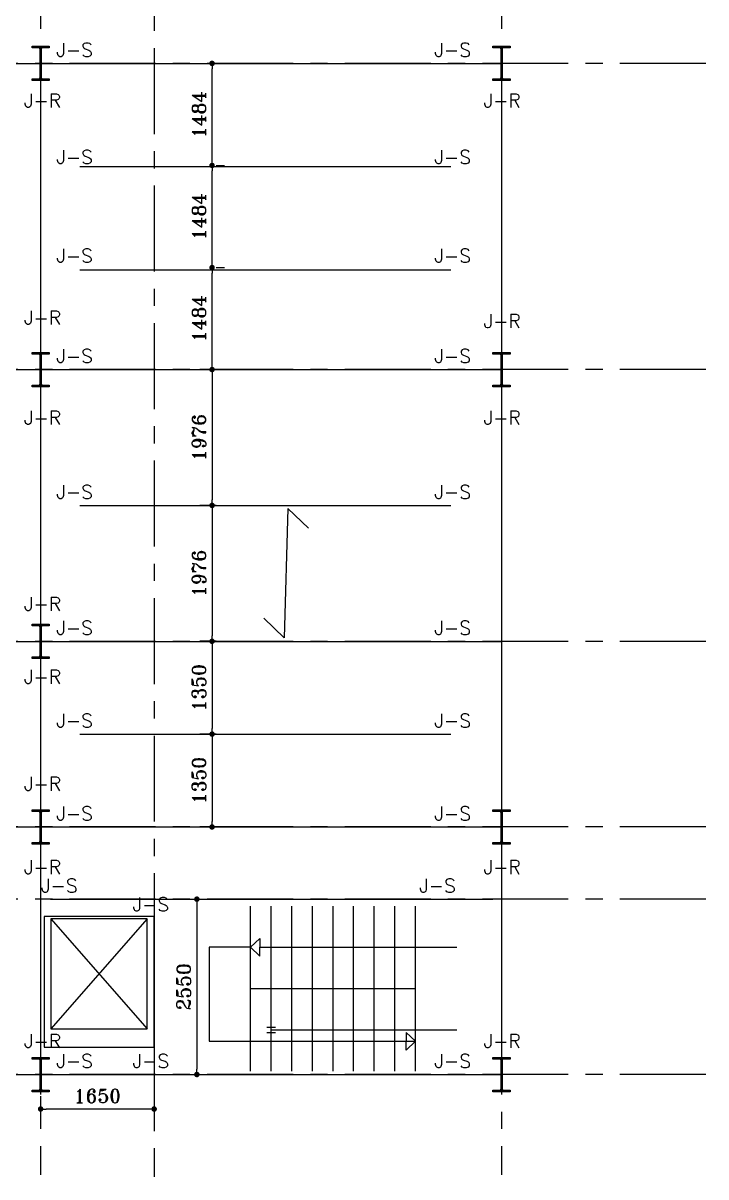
# Model space of a CAD drawing. Header units: inches. Extents: x 1387 to 2676, y -3005 to -2136.
# Drawn here: x 2579.47 to 2589.39, y -2678.39 to -2661.61 of the extents above; entities that cross this region are included whole.
import ezdxf
from ezdxf.enums import TextEntityAlignment as Align

# ---------------------------------------------------------------- set-up
doc = ezdxf.new("R2010")
doc.units = ezdxf.units.IN
doc.header["$MEASUREMENT"] = 0
doc.linetypes.add('CENTER', pattern=[2, 1.25, -0.25, 0.25, -0.25])
for name, color, linetype in [('3G', 3, 'Continuous'), ('4', 4, 'Continuous'), ('6M', 6, 'Continuous'), ('AA-IPE300', 27, 'Continuous'), ('AXE', 1, 'CENTER'), ('DIM', 8, 'Continuous'), ('MEMBER TEXT', 7, 'Continuous')]:
    doc.layers.add(name, color=color, linetype=linetype)
doc.styles.add('ROMANS', font='ROMANS')
doc.styles.add('ROMANT', font='romant')
doc.dimstyles.new('Copy of 1-100', dxfattribs={"dimtxt": 0.2, "dimasz": 0.08, "dimexe": 0.18, "dimexo": 0.0625, "dimgap": 0.09, "dimtad": 1, "dimdec": 0, "dimlfac": 1000, "dimdsep": 46, "dimtxsty": 'ROMANT', "dimblk": 'DOT', "dimcen": 0.09, "dimclrd": 1, "dimclre": 1, "dimclrt": 3, "dimadec": 0, "dimazin": 0, "dimtfac": 1, "dimtdec": 0, "dimtix": 1, "dimtofl": 0, "dimtmove": 2, "dimatfit": 3, "dimldrblk": 'DOT', "dimfxl": 1, "dimtolj": 1, "dimarcsym": 0})

# ---------------------------------------------------------------- blocks, each defined once
blk = doc.blocks.new('DOT')
at = {"layer": 'DIM', "color": 0, "linetype": 'ByBlock'}
blk.add_line((-0.5, 0), (-1, 0), dxfattribs=at)
at = {"layer": 'DIM', "color": 0, "linetype": 'ByBlock', "const_width": 0.5}
blk.add_lwpolyline([(-0.25, 0, 1), (0.25, 0, 1)], format="xyb", close=True, dxfattribs=at)
blk = doc.blocks.new('*D397')
at = {"color": 1, "lineweight": -2, "transparency": 16777216}
for p, q in [((2581.308, -2674.349), (2582.172, -2674.349)), ((2581.992, -2674.429), (2581.992, -2676.819)), ((2581.308, -2676.899), (2582.172, -2676.899))]:
    blk.add_line(p, q, dxfattribs=at)
at = {"layer": 'Defpoints', "color": 0, "transparency": 16777216}
for p in [(2581.245, -2674.349), (2581.245, -2676.899), (2581.992, -2676.899)]:
    blk.add_point(p, dxfattribs=at)
at = {"color": 1, "lineweight": -2, "transparency": 16777216, "xscale": 0.08, "yscale": 0.08, "zscale": 0.08}
for p, rotation in [((2581.992, -2674.349), 90), ((2581.992, -2676.899), 270)]:
    blk.add_blockref('DOT', p, dxfattribs=dict(at, rotation=rotation))
at = {"color": 3, "transparency": 16777216, "insert": (2581.802, -2675.624), "char_height": 0.2, "attachment_point": 5, "rotation": 90, "style": 'ROMANT'}
blk.add_mtext('\\A1;2550', dxfattribs=at)
blk = doc.blocks.new('_Dot')
at = {"layer": 'DIM', "color": 0, "lineweight": -2}
blk.add_line((-0.5, 0), (-1, 0), dxfattribs=at)
at = {"layer": 'DIM', "color": 0, "const_width": 0.5}
blk.add_lwpolyline([(-0.25, 0, 1), (0.25, 0, 1)], format="xyb", close=True, dxfattribs=at)
blk = doc.blocks.new('*D398')
at = {"color": 1, "lineweight": -2, "transparency": 16777216}
for p, q in [((2581.371, -2677.127), (2581.371, -2677.581)), ((2579.721, -2677.212), (2579.721, -2677.581)), ((2581.291, -2677.401), (2579.801, -2677.401))]:
    blk.add_line(p, q, dxfattribs=at)
at = {"layer": 'Defpoints', "color": 0, "transparency": 16777216}
for p in [(2581.371, -2677.064), (2579.721, -2677.149), (2579.721, -2677.401)]:
    blk.add_point(p, dxfattribs=at)
at = {"color": 1, "lineweight": -2, "transparency": 16777216, "xscale": 0.08, "yscale": 0.08, "zscale": 0.08, "rotation": 180}
blk.add_blockref('DOT', (2579.721, -2677.401), dxfattribs=at)
at = {"color": 1, "lineweight": -2, "transparency": 16777216, "xscale": 0.08, "yscale": 0.08, "zscale": 0.08}
blk.add_blockref('DOT', (2581.371, -2677.401), dxfattribs=at)
at = {"color": 3, "transparency": 16777216, "insert": (2580.546, -2677.211), "char_height": 0.2, "attachment_point": 5, "style": 'ROMANT'}
blk.add_mtext('\\A1;1650', dxfattribs=at)
blk = doc.blocks.new('*D511')
at = {"color": 1, "lineweight": -2, "transparency": 16777216}
for p, q in [((2582.275, -2662.195), (2582.393, -2662.195)), ((2582.213, -2663.599), (2582.213, -2662.275)), ((2582.275, -2663.679), (2582.393, -2663.679))]:
    blk.add_line(p, q, dxfattribs=at)
at = {"layer": 'Defpoints', "color": 0, "transparency": 16777216}
for p in [(2582.213, -2662.195), (2582.213, -2662.195), (2582.213, -2663.679)]:
    blk.add_point(p, dxfattribs=at)
at = {"color": 1, "lineweight": -2, "transparency": 16777216, "xscale": 0.08, "yscale": 0.08, "zscale": 0.08}
for p, rotation in [((2582.213, -2662.195), 90), ((2582.213, -2663.679), 270)]:
    blk.add_blockref('DOT', p, dxfattribs=dict(at, rotation=rotation))
at = {"color": 3, "transparency": 16777216, "insert": (2582.023, -2662.937), "char_height": 0.2, "attachment_point": 5, "rotation": 90, "style": 'ROMANT'}
blk.add_mtext('\\A1;1484', dxfattribs=at)
blk = doc.blocks.new('*D512')
at = {"color": 1, "lineweight": -2, "transparency": 16777216}
for p, q in [((2582.275, -2663.679), (2582.393, -2663.679)), ((2582.213, -2665.083), (2582.213, -2663.759)), ((2582.275, -2665.163), (2582.393, -2665.163))]:
    blk.add_line(p, q, dxfattribs=at)
at = {"layer": 'Defpoints', "color": 0, "transparency": 16777216}
for p in [(2582.213, -2663.679), (2582.213, -2663.679), (2582.213, -2665.163)]:
    blk.add_point(p, dxfattribs=at)
at = {"color": 1, "lineweight": -2, "transparency": 16777216, "xscale": 0.08, "yscale": 0.08, "zscale": 0.08}
for p, rotation in [((2582.213, -2663.679), 90), ((2582.213, -2665.163), 270)]:
    blk.add_blockref('DOT', p, dxfattribs=dict(at, rotation=rotation))
at = {"color": 3, "transparency": 16777216, "insert": (2582.023, -2664.421), "char_height": 0.2, "attachment_point": 5, "rotation": 90, "style": 'ROMANT'}
blk.add_mtext('\\A1;1484', dxfattribs=at)
blk = doc.blocks.new('*D513')
at = {"color": 1, "lineweight": -2, "transparency": 16777216}
for p, q in [((2582.275, -2665.163), (2582.393, -2665.163)), ((2582.213, -2666.567), (2582.213, -2665.243)), ((2582.275, -2666.647), (2582.393, -2666.647))]:
    blk.add_line(p, q, dxfattribs=at)
at = {"layer": 'Defpoints', "color": 0, "transparency": 16777216}
for p in [(2582.213, -2665.163), (2582.213, -2665.163), (2582.213, -2666.647)]:
    blk.add_point(p, dxfattribs=at)
at = {"color": 1, "lineweight": -2, "transparency": 16777216, "xscale": 0.08, "yscale": 0.08, "zscale": 0.08}
for p, rotation in [((2582.213, -2665.163), 90), ((2582.213, -2666.647), 270)]:
    blk.add_blockref('DOT', p, dxfattribs=dict(at, rotation=rotation))
at = {"color": 3, "transparency": 16777216, "insert": (2582.023, -2665.905), "char_height": 0.2, "attachment_point": 5, "rotation": 90, "style": 'ROMANT'}
blk.add_mtext('\\A1;1484', dxfattribs=at)
blk = doc.blocks.new('*D517')
at = {"color": 1, "lineweight": -2, "transparency": 16777216}
for p, q in [((2582.272, -2666.647), (2582.033, -2666.647)), ((2582.213, -2666.727), (2582.213, -2668.543)), ((2582.272, -2668.623), (2582.033, -2668.623))]:
    blk.add_line(p, q, dxfattribs=at)
at = {"layer": 'Defpoints', "color": 0, "transparency": 16777216}
for p in [(2582.334, -2666.647), (2582.213, -2668.623), (2582.334, -2668.623)]:
    blk.add_point(p, dxfattribs=at)
at = {"color": 1, "lineweight": -2, "transparency": 16777216, "xscale": 0.08, "yscale": 0.08, "zscale": 0.08}
for p, rotation in [((2582.213, -2666.647), 90), ((2582.213, -2668.623), 270)]:
    blk.add_blockref('DOT', p, dxfattribs=dict(at, rotation=rotation))
at = {"color": 3, "transparency": 16777216, "insert": (2582.023, -2667.635), "char_height": 0.2, "attachment_point": 5, "rotation": 90, "style": 'ROMANT'}
blk.add_mtext('\\A1;1976', dxfattribs=at)
blk = doc.blocks.new('*D514')
at = {"color": 1, "lineweight": -2, "transparency": 16777216}
for p, q in [((2582.272, -2668.623), (2582.033, -2668.623)), ((2582.213, -2668.703), (2582.213, -2670.519)), ((2582.272, -2670.599), (2582.033, -2670.599))]:
    blk.add_line(p, q, dxfattribs=at)
at = {"layer": 'Defpoints', "color": 0, "transparency": 16777216}
for p in [(2582.334, -2668.623), (2582.213, -2670.599), (2582.334, -2670.599)]:
    blk.add_point(p, dxfattribs=at)
at = {"color": 1, "lineweight": -2, "transparency": 16777216, "xscale": 0.08, "yscale": 0.08, "zscale": 0.08}
for p, rotation in [((2582.213, -2668.623), 90), ((2582.213, -2670.599), 270)]:
    blk.add_blockref('DOT', p, dxfattribs=dict(at, rotation=rotation))
at = {"color": 3, "transparency": 16777216, "insert": (2582.023, -2669.611), "char_height": 0.2, "attachment_point": 5, "rotation": 90, "style": 'ROMANT'}
blk.add_mtext('\\A1;1976', dxfattribs=at)
blk = doc.blocks.new('*D515')
at = {"color": 1, "lineweight": -2, "transparency": 16777216}
for p, q in [((2582.272, -2670.599), (2582.033, -2670.599)), ((2582.213, -2670.679), (2582.213, -2671.869)), ((2582.272, -2671.949), (2582.033, -2671.949))]:
    blk.add_line(p, q, dxfattribs=at)
at = {"layer": 'Defpoints', "color": 0, "transparency": 16777216}
for p in [(2582.334, -2670.599), (2582.213, -2671.949), (2582.334, -2671.949)]:
    blk.add_point(p, dxfattribs=at)
at = {"color": 1, "lineweight": -2, "transparency": 16777216, "xscale": 0.08, "yscale": 0.08, "zscale": 0.08}
for p, rotation in [((2582.213, -2670.599), 90), ((2582.213, -2671.949), 270)]:
    blk.add_blockref('DOT', p, dxfattribs=dict(at, rotation=rotation))
at = {"color": 3, "transparency": 16777216, "insert": (2582.023, -2671.274), "char_height": 0.2, "attachment_point": 5, "rotation": 90, "style": 'ROMANT'}
blk.add_mtext('\\A1;1350', dxfattribs=at)
blk = doc.blocks.new('*D516')
at = {"color": 1, "lineweight": -2, "transparency": 16777216}
for p, q in [((2582.272, -2671.949), (2582.033, -2671.949)), ((2582.213, -2672.029), (2582.213, -2673.219)), ((2582.272, -2673.299), (2582.033, -2673.299))]:
    blk.add_line(p, q, dxfattribs=at)
at = {"layer": 'Defpoints', "color": 0, "transparency": 16777216}
for p in [(2582.334, -2671.949), (2582.213, -2673.299), (2582.334, -2673.299)]:
    blk.add_point(p, dxfattribs=at)
at = {"color": 1, "lineweight": -2, "transparency": 16777216, "xscale": 0.08, "yscale": 0.08, "zscale": 0.08}
for p, rotation in [((2582.213, -2671.949), 90), ((2582.213, -2673.299), 270)]:
    blk.add_blockref('DOT', p, dxfattribs=dict(at, rotation=rotation))
at = {"color": 3, "transparency": 16777216, "insert": (2582.023, -2672.624), "char_height": 0.2, "attachment_point": 5, "rotation": 90, "style": 'ROMANT'}
blk.add_mtext('\\A1;1350', dxfattribs=at)

msp = doc.modelspace()

# ---------------------------------------------------------------- hatches: boundary and pattern name
for points in [[(2579.713588, -2661.969719), (2579.702112, -2661.969719, 0.414414444), (2579.713588, -2661.981203)], [(2579.728588, -2661.969719), (2579.740064, -2661.969719, -0.414414444), (2579.728588, -2661.981203)], [(2586.413588, -2661.969719), (2586.402112, -2661.969719, 0.414414444), (2586.413588, -2661.981203)], [(2586.428588, -2661.969719), (2586.440064, -2661.969719, -0.414414444), (2586.428588, -2661.981203)], [(2579.713588, -2662.419758), (2579.702112, -2662.419758, -0.414414444), (2579.713588, -2662.408274)], [(2579.728588, -2662.419758), (2579.740064, -2662.419758, 0.414414444), (2579.728588, -2662.408274)], [(2586.413588, -2662.419758), (2586.402112, -2662.419758, -0.414414444), (2586.413588, -2662.408274)], [(2586.428588, -2662.419758), (2586.440064, -2662.419758, 0.414414444), (2586.428588, -2662.408274)], [(2579.713588, -2666.422077), (2579.702112, -2666.422077, 0.414414444), (2579.713588, -2666.433561)], [(2579.728588, -2666.422077), (2579.740064, -2666.422077, -0.414414444), (2579.728588, -2666.433561)], [(2586.413588, -2666.422077), (2586.402112, -2666.422077, 0.414414444), (2586.413588, -2666.433561)], [(2586.428588, -2666.422077), (2586.440064, -2666.422077, -0.414414444), (2586.428588, -2666.433561)], [(2579.713588, -2666.872117), (2579.702112, -2666.872117, -0.414414444), (2579.713588, -2666.860632)], [(2579.728588, -2666.872117), (2579.740064, -2666.872117, 0.414414444), (2579.728588, -2666.860632)], [(2586.413588, -2666.872117), (2586.402112, -2666.872117, -0.414414444), (2586.413588, -2666.860632)], [(2586.428588, -2666.872117), (2586.440064, -2666.872117, 0.414414444), (2586.428588, -2666.860632)], [(2579.713588, -2670.374436), (2579.702112, -2670.374436, 0.414414444), (2579.713588, -2670.38592)], [(2579.728588, -2670.374436), (2579.740064, -2670.374436, -0.414414444), (2579.728588, -2670.38592)], [(2579.713588, -2670.824475), (2579.702112, -2670.824475, -0.414414444), (2579.713588, -2670.812991)], [(2579.728588, -2670.824475), (2579.740064, -2670.824475, 0.414414444), (2579.728588, -2670.812991)], [(2579.713588, -2673.074436), (2579.702112, -2673.074436, 0.414414444), (2579.713588, -2673.08592)], [(2579.728588, -2673.074436), (2579.740064, -2673.074436, -0.414414444), (2579.728588, -2673.08592)], [(2586.413588, -2673.074436), (2586.402112, -2673.074436, 0.414414444), (2586.413588, -2673.08592)], [(2586.428588, -2673.074436), (2586.440064, -2673.074436, -0.414414444), (2586.428588, -2673.08592)], [(2579.713588, -2673.524475), (2579.702112, -2673.524475, -0.414414444), (2579.713588, -2673.512991)], [(2579.728588, -2673.524475), (2579.740064, -2673.524475, 0.414414444), (2579.728588, -2673.512991)], [(2586.413588, -2673.524475), (2586.402112, -2673.524475, -0.414414444), (2586.413588, -2673.512991)], [(2586.428588, -2673.524475), (2586.440064, -2673.524475, 0.414414444), (2586.428588, -2673.512991)], [(2579.713588, -2676.674436), (2579.702112, -2676.674436, 0.414414444), (2579.713588, -2676.68592)], [(2579.728588, -2676.674436), (2579.740064, -2676.674436, -0.414414444), (2579.728588, -2676.68592)], [(2586.413588, -2676.674436), (2586.402112, -2676.674436, 0.414414444), (2586.413588, -2676.68592)], [(2586.428588, -2676.674436), (2586.440064, -2676.674436, -0.414414444), (2586.428588, -2676.68592)], [(2579.713588, -2677.124475), (2579.702112, -2677.124475, -0.414414444), (2579.713588, -2677.112991)], [(2579.728588, -2677.124475), (2579.740064, -2677.124475, 0.414414444), (2579.728588, -2677.112991)], [(2586.413588, -2677.124475), (2586.402112, -2677.124475, -0.414414444), (2586.413588, -2677.112991)], [(2586.428588, -2677.124475), (2586.440064, -2677.124475, 0.414414444), (2586.428588, -2677.112991)]]:
    msp.add_hatch(color=1).paths.add_polyline_path(points)

# ---------------------------------------------------------------- linework, layer by layer
at = {"color": 1, "linetype": 'Continuous'}
for p, q in [((2583.315463, -2668.668542, -0.005), (2583.26203, -2670.546503, -0.005)), ((2583.315463, -2668.668542, -0.005), (2583.613412, -2668.952299, -0.005)), ((2582.96408, -2670.262746, -0.005), (2583.26203, -2670.546503, -0.005))]:
    msp.add_line(p, q, dxfattribs=at)
at = {"color": 2}
for p, q in [((2581.371088, -2674.599436), (2579.771088, -2674.599436)), ((2579.771088, -2674.599436), (2579.771088, -2676.499436)), ((2581.371088, -2676.499436), (2581.371088, -2674.599436)), ((2579.771088, -2676.499436), (2581.371088, -2676.499436))]:
    msp.add_line(p, q, dxfattribs=at)
for p, q in [((2582.771088, -2676.849436), (2582.771088, -2674.449436)), ((2583.071088, -2676.849436), (2583.071088, -2674.449436)), ((2583.371088, -2676.849436), (2583.371088, -2674.449436)), ((2583.671088, -2676.849436), (2583.671088, -2674.449436)), ((2583.971088, -2676.849436), (2583.971088, -2674.449436)), ((2584.271088, -2676.849436), (2584.271088, -2674.449436)), ((2584.571088, -2676.849436), (2584.571088, -2674.449436)), ((2584.871088, -2676.849436), (2584.871088, -2674.449436)), ((2585.171088, -2676.849436), (2585.171088, -2674.449436)), ((2582.771088, -2675.649436), (2585.171088, -2675.649436))]:
    msp.add_line(p, q)
at = {"color": 1}
for p, q in [((2582.171088, -2675.049436), (2582.171088, -2676.415175)), ((2582.771088, -2675.049436), (2582.171088, -2675.049436)), ((2582.906681, -2675.049436), (2585.771088, -2675.049436)), ((2583.007958, -2676.208343), (2583.134218, -2676.208343)), ((2583.007958, -2676.290528), (2583.134218, -2676.290528)), ((2583.071088, -2676.249436), (2585.771088, -2676.249436)), ((2582.171088, -2676.415175), (2585.171088, -2676.415175))]:
    msp.add_line(p, q, dxfattribs=at)
for points in [[(2582.771088, -2675.049436), (2582.906681, -2674.9212), (2582.906681, -2675.049436)], [(2582.771088, -2675.049436), (2582.906681, -2675.177671), (2582.906681, -2675.049436)], [(2585.171088, -2676.415175), (2585.035494, -2676.28694), (2585.035494, -2676.415175)], [(2585.171088, -2676.415175), (2585.035494, -2676.54341), (2585.035494, -2676.415175)]]:
    msp.add_lwpolyline(points, dxfattribs=at)
at = {"layer": '3G'}
for points in [[(2579.596088, -2662.444719), (2579.596088, -2662.419719), (2579.713588, -2662.419719), (2579.713588, -2661.969719), (2579.596088, -2661.969719), (2579.596088, -2661.944719), (2579.846088, -2661.944719), (2579.846088, -2661.969719), (2579.728588, -2661.969719), (2579.728588, -2662.419719), (2579.846088, -2662.419719), (2579.846088, -2662.444719)], [(2586.296088, -2662.444719), (2586.296088, -2662.419719), (2586.413588, -2662.419719), (2586.413588, -2661.969719), (2586.296088, -2661.969719), (2586.296088, -2661.944719), (2586.546088, -2661.944719), (2586.546088, -2661.969719), (2586.428588, -2661.969719), (2586.428588, -2662.419719), (2586.546088, -2662.419719), (2586.546088, -2662.444719)], [(2579.596088, -2666.897077), (2579.596088, -2666.872077), (2579.713588, -2666.872077), (2579.713588, -2666.422077), (2579.596088, -2666.422077), (2579.596088, -2666.397077), (2579.846088, -2666.397077), (2579.846088, -2666.422077), (2579.728588, -2666.422077), (2579.728588, -2666.872077), (2579.846088, -2666.872077), (2579.846088, -2666.897077)], [(2586.296088, -2666.897077), (2586.296088, -2666.872077), (2586.413588, -2666.872077), (2586.413588, -2666.422077), (2586.296088, -2666.422077), (2586.296088, -2666.397077), (2586.546088, -2666.397077), (2586.546088, -2666.422077), (2586.428588, -2666.422077), (2586.428588, -2666.872077), (2586.546088, -2666.872077), (2586.546088, -2666.897077)], [(2579.596088, -2670.849436), (2579.596088, -2670.824436), (2579.713588, -2670.824436), (2579.713588, -2670.374436), (2579.596088, -2670.374436), (2579.596088, -2670.349436), (2579.846088, -2670.349436), (2579.846088, -2670.374436), (2579.728588, -2670.374436), (2579.728588, -2670.824436), (2579.846088, -2670.824436), (2579.846088, -2670.849436)], [(2579.596088, -2673.549436), (2579.596088, -2673.524436), (2579.713588, -2673.524436), (2579.713588, -2673.074436), (2579.596088, -2673.074436), (2579.596088, -2673.049436), (2579.846088, -2673.049436), (2579.846088, -2673.074436), (2579.728588, -2673.074436), (2579.728588, -2673.524436), (2579.846088, -2673.524436), (2579.846088, -2673.549436)], [(2586.296088, -2673.549436), (2586.296088, -2673.524436), (2586.413588, -2673.524436), (2586.413588, -2673.074436), (2586.296088, -2673.074436), (2586.296088, -2673.049436), (2586.546088, -2673.049436), (2586.546088, -2673.074436), (2586.428588, -2673.074436), (2586.428588, -2673.524436), (2586.546088, -2673.524436), (2586.546088, -2673.549436)], [(2579.596088, -2677.149436), (2579.596088, -2677.124436), (2579.713588, -2677.124436), (2579.713588, -2676.674436), (2579.596088, -2676.674436), (2579.596088, -2676.649436), (2579.846088, -2676.649436), (2579.846088, -2676.674436), (2579.728588, -2676.674436), (2579.728588, -2677.124436), (2579.846088, -2677.124436), (2579.846088, -2677.149436)], [(2586.296088, -2677.149436), (2586.296088, -2677.124436), (2586.413588, -2677.124436), (2586.413588, -2676.674436), (2586.296088, -2676.674436), (2586.296088, -2676.649436), (2586.546088, -2676.649436), (2586.546088, -2676.674436), (2586.428588, -2676.674436), (2586.428588, -2677.124436), (2586.546088, -2677.124436), (2586.546088, -2677.149436)]]:
    msp.add_lwpolyline(points, close=True, dxfattribs=at)
for centre, start, end in [((2579.713588, -2661.969727), 180.1579269, 270.1579269), ((2579.728588, -2661.969727), 269.8420731, 359.8420731), ((2579.728588, -2661.969727), 269.8420731, 359.8420731), ((2586.413588, -2661.969727), 180.1579269, 270.1579269), ((2586.428588, -2661.969727), 269.8420731, 359.8420731), ((2586.428588, -2661.969727), 269.8420731, 359.8420731), ((2579.713588, -2662.41975), 89.8420731, 179.8420731), ((2579.713588, -2662.41975), 89.8420731, 179.8420731), ((2579.728588, -2662.41975), 0.1579269, 90.1579269), ((2579.728588, -2662.41975), 0.1579269, 90.1579269), ((2579.728588, -2662.41975), 0.1579269, 90.1579269), ((2586.413588, -2662.41975), 89.8420731, 179.8420731), ((2586.413588, -2662.41975), 89.8420731, 179.8420731), ((2586.428588, -2662.41975), 0.1579269, 90.1579269), ((2586.428588, -2662.41975), 0.1579269, 90.1579269), ((2586.428588, -2662.41975), 0.1579269, 90.1579269), ((2579.713588, -2666.422085), 180.1579269, 270.1579269), ((2579.728588, -2666.422085), 269.8420731, 359.8420731), ((2579.728588, -2666.422085), 269.8420731, 359.8420731), ((2586.413588, -2666.422085), 180.1579269, 270.1579269), ((2586.428588, -2666.422085), 269.8420731, 359.8420731), ((2586.428588, -2666.422085), 269.8420731, 359.8420731), ((2579.713588, -2666.872109), 89.8420731, 179.8420731), ((2579.713588, -2666.872109), 89.8420731, 179.8420731), ((2579.728588, -2666.872109), 0.1579269, 90.1579269), ((2579.728588, -2666.872109), 0.1579269, 90.1579269), ((2579.728588, -2666.872109), 0.1579269, 90.1579269), ((2586.413588, -2666.872109), 89.8420731, 179.8420731), ((2586.413588, -2666.872109), 89.8420731, 179.8420731), ((2586.428588, -2666.872109), 0.1579269, 90.1579269), ((2586.428588, -2666.872109), 0.1579269, 90.1579269), ((2586.428588, -2666.872109), 0.1579269, 90.1579269), ((2579.713588, -2670.374443), 180.1579269, 270.1579269), ((2579.728588, -2670.374443), 269.8420731, 359.8420731), ((2579.728588, -2670.374443), 269.8420731, 359.8420731), ((2579.713588, -2670.824467), 89.8420731, 179.8420731), ((2579.713588, -2670.824467), 89.8420731, 179.8420731), ((2579.728588, -2670.824467), 0.1579269, 90.1579269), ((2579.728588, -2670.824467), 0.1579269, 90.1579269), ((2579.728588, -2670.824467), 0.1579269, 90.1579269), ((2579.713588, -2673.074443), 180.1579269, 270.1579269), ((2579.728588, -2673.074443), 269.8420731, 359.8420731), ((2579.728588, -2673.074443), 269.8420731, 359.8420731), ((2586.413588, -2673.074443), 180.1579269, 270.1579269), ((2586.428588, -2673.074443), 269.8420731, 359.8420731), ((2586.428588, -2673.074443), 269.8420731, 359.8420731), ((2579.713588, -2673.524467), 89.8420731, 179.8420731), ((2579.713588, -2673.524467), 89.8420731, 179.8420731), ((2579.728588, -2673.524467), 0.1579269, 90.1579269), ((2579.728588, -2673.524467), 0.1579269, 90.1579269), ((2579.728588, -2673.524467), 0.1579269, 90.1579269), ((2586.413588, -2673.524467), 89.8420731, 179.8420731), ((2586.413588, -2673.524467), 89.8420731, 179.8420731), ((2586.428588, -2673.524467), 0.1579269, 90.1579269), ((2586.428588, -2673.524467), 0.1579269, 90.1579269), ((2586.428588, -2673.524467), 0.1579269, 90.1579269), ((2579.713588, -2676.674443), 180.1579269, 270.1579269), ((2579.728588, -2676.674443), 269.8420731, 359.8420731), ((2579.728588, -2676.674443), 269.8420731, 359.8420731), ((2586.413588, -2676.674443), 180.1579269, 270.1579269), ((2586.428588, -2676.674443), 269.8420731, 359.8420731), ((2586.428588, -2676.674443), 269.8420731, 359.8420731), ((2579.713588, -2677.124467), 89.8420731, 179.8420731), ((2579.713588, -2677.124467), 89.8420731, 179.8420731), ((2579.728588, -2677.124467), 0.1579269, 90.1579269), ((2579.728588, -2677.124467), 0.1579269, 90.1579269), ((2579.728588, -2677.124467), 0.1579269, 90.1579269), ((2586.413588, -2677.124467), 89.8420731, 179.8420731), ((2586.413588, -2677.124467), 89.8420731, 179.8420731), ((2586.428588, -2677.124467), 0.1579269, 90.1579269), ((2586.428588, -2677.124467), 0.1579269, 90.1579269), ((2586.428588, -2677.124467), 0.1579269, 90.1579269)]:
    msp.add_arc(centre, 0.011476, start, end, dxfattribs=at)
at = {"layer": '4'}
for p, q in [((2581.271088, -2674.63658), (2579.871088, -2676.23658)), ((2579.871088, -2674.63658), (2581.271088, -2676.23658))]:
    msp.add_line(p, q, dxfattribs=at)
msp.add_lwpolyline([(2579.871088, -2674.63658), (2579.871088, -2676.23658), (2581.271088, -2676.23658), (2581.271088, -2674.63658), (2579.871088, -2674.63658)], dxfattribs=at)
at = {"layer": '6M'}
for p, q in [((2579.721088, -2662.444719), (2579.721088, -2676.649436)), ((2586.421088, -2662.444719), (2586.421088, -2676.649436))]:
    msp.add_line(p, q, dxfattribs=at)
at = {"layer": 'AA-IPE300', "color": 3}
for p, q in [((2561.255086, -2662.194719), (2586.421088, -2662.194719)), ((2580.290236, -2663.694719), (2585.686029, -2663.694719)), ((2580.290236, -2665.194719), (2585.686029, -2665.194719)), ((2574.621088, -2666.647077), (2586.421088, -2666.647077)), ((2580.290236, -2668.623256), (2585.686029, -2668.623256)), ((2574.621088, -2670.599436), (2586.421088, -2670.599436)), ((2580.290236, -2671.949436), (2585.686029, -2671.949436)), ((2574.621088, -2673.299436), (2586.421088, -2673.299436)), ((2579.864055, -2674.349436), (2586.294838, -2674.349436)), ((2581.371088, -2674.514436), (2581.371088, -2676.734436)), ((2561.255086, -2676.899436), (2586.421088, -2676.899436))]:
    msp.add_line(p, q, dxfattribs=at)
at = {"layer": 'AXE'}
for p, q in [((2579.721088, -2659.939842), (2579.721088, -2678.356808)), ((2581.371088, -2659.971498), (2581.371088, -2678.388464)), ((2586.421088, -2659.939842), (2586.421088, -2678.356808)), ((2589.391895, -2662.194719), (2555.725243, -2662.194719)), ((2589.391895, -2666.647077), (2555.725243, -2666.647077)), ((2589.391895, -2670.599436), (2555.725243, -2670.599436)), ((2589.391895, -2673.299436), (2555.725243, -2673.299436)), ((2589.391895, -2674.349436), (2555.725243, -2674.349436)), ((2589.391895, -2676.899436), (2555.725243, -2676.899436))]:
    msp.add_line(p, q, dxfattribs=at)

# ---------------------------------------------------------------- texts
at = {"layer": 'MEMBER TEXT', "color": 3, "ltscale": 2, "style": 'ROMANS'}
for s, p in [('J-S', (2580.215128, -2661.997915)), ('J-S', (2585.711763, -2661.997915)), ('J-R', (2579.749088, -2662.735471)), ('J-R', (2586.430233, -2662.735471)), ('J-S', (2580.215128, -2663.556472)), ('J-S', (2585.711763, -2663.556472)), ('J-S', (2580.215128, -2664.991567)), ('J-S', (2585.711763, -2664.991567)), ('J-R', (2579.749088, -2665.893237)), ('J-R', (2586.430233, -2665.942488)), ('J-S', (2580.215128, -2666.450273)), ('J-S', (2585.711763, -2666.450273)), ('J-R', (2579.749088, -2667.348251)), ('J-R', (2586.430233, -2667.348251)), ('J-S', (2580.215128, -2668.426452)), ('J-S', (2585.711763, -2668.426452)), ('J-R', (2579.749088, -2670.056239)), ('J-S', (2580.215128, -2670.402632)), ('J-S', (2585.711763, -2670.402632)), ('J-R', (2579.749088, -2671.115471)), ('J-S', (2580.215128, -2671.752632)), ('J-S', (2585.711763, -2671.752632)), ('J-R', (2579.749088, -2672.671683)), ('J-S', (2580.215128, -2673.102632)), ('J-S', (2585.711763, -2673.102632)), ('J-R', (2579.749088, -2673.88314)), ('J-R', (2586.430233, -2673.88314)), ('J-S', (2579.993801, -2674.152632)), ('J-S', (2585.490436, -2674.152632)), ('J-S', (2581.323464, -2674.425322)), ('J-R', (2579.749088, -2676.413199)), ('J-R', (2586.430233, -2676.413199)), ('J-S', (2580.215128, -2676.702632)), ('J-S', (2581.323464, -2676.702632)), ('J-S', (2585.711763, -2676.702632))]:
    msp.add_text(s, height=0.2, dxfattribs=at).set_placement(p, align=Align.MIDDLE)

# ---------------------------------------------------------------- dimensions: what is measured, and where the dimension line sits
for base, p1, p2, picture, middle in [((2582.212869, -2662.194719), (2582.212869, -2663.678719), (2582.212869, -2662.194719), '*D511', (2582.022869, -2662.936719)), ((2582.212869, -2663.678719), (2582.212869, -2665.162719), (2582.212869, -2663.678719), '*D512', (2582.022869, -2664.420719)), ((2582.212869, -2665.162719), (2582.212869, -2666.647077), (2582.212869, -2665.162719), '*D513', (2582.022869, -2665.904898)), ((2582.212869, -2668.623256), (2582.334119, -2666.647077), (2582.334119, -2668.623256), '*D517', (2582.022869, -2667.635167)), ((2582.212869, -2670.599436), (2582.334119, -2668.623256), (2582.334119, -2670.599436), '*D514', (2582.022869, -2669.611346)), ((2582.212869, -2671.949436), (2582.334119, -2670.599436), (2582.334119, -2671.949436), '*D515', (2582.022869, -2671.274436)), ((2582.212869, -2673.299436), (2582.334119, -2671.949436), (2582.334119, -2673.299436), '*D516', (2582.022869, -2672.624436)), ((2581.991542, -2676.899436), (2581.24521, -2674.349436), (2581.24521, -2676.899436), '*D397', (2581.801542, -2675.624436))]:
    dim = msp.add_linear_dim(base=base, p1=p1, p2=p2, angle=90, dimstyle='Copy of 1-100')
    dim.commit()
    dim.dimension.update_dxf_attribs({"geometry": picture, "text_midpoint": middle})
dim = msp.add_linear_dim(base=(2579.721088, -2677.401135), p1=(2581.371088, -2677.064436), p2=(2579.721088, -2677.149436), dimstyle='Copy of 1-100')
dim.commit()
dim.dimension.update_dxf_attribs({"geometry": '*D398', "text_midpoint": (2580.546088, -2677.211135)})

doc.saveas('drawing.dxf')
